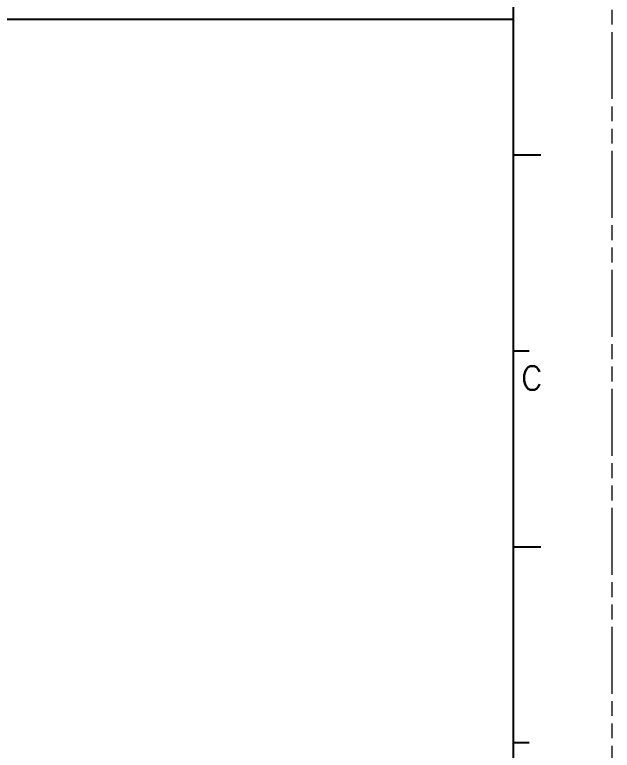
# Model space of a CAD drawing. Header units: millimetres. Extents: x 7 to 507, y -14 to 339.
# Drawn here: x 413.9 to 506.7, y 106.5 to 220.8 of the extents above; entities that cross this region are included whole.
import ezdxf

# ---------------------------------------------------------------- set-up
doc = ezdxf.new("R2010")
doc.units = ezdxf.units.MM
doc.header["$LTSCALE"] = 23.1
doc.linetypes.add('PHANTOM', pattern=[0.8, 0.45, -0.05, 0.1, -0.05, 0.1, -0.05])
doc.layers.get('0').update_dxf_attribs({"linetype": 'CONTINUOUS'})
doc.layers.add('0PAPERF', color=2, linetype='PHANTOM', lineweight=9, plot=False)
doc.styles.add('SIMPLEX', font='simplex.shx')

msp = doc.modelspace()

# ---------------------------------------------------------------- linework, layer by layer
for p, q in [((491.3508, -4.3541), (491.3508, 320.7442)), ((491.3508, 198.9845), (495.6124, 198.9845)), ((491.3508, 168.5446), (493.786, 168.5446)), ((491.3508, 138.1047), (495.6124, 138.1047)), ((491.3508, 107.6648), (493.786, 107.6648))]:
    msp.add_line(p, q)
at = {"color": 7}
msp.add_line((21.3585, 220.0422), (491.3508, 220.0422), dxfattribs=at)
at = {"layer": '0PAPERF'}
msp.add_line((506.6961, -14.0949), (506.6961, 339.0155), dxfattribs=at)

# ---------------------------------------------------------------- texts
at = {"style": 'SIMPLEX'}
msp.add_text('C', height=3.7015, dxfattribs=at).set_placement((492.536, 162.4566))

doc.saveas('drawing.dxf')
